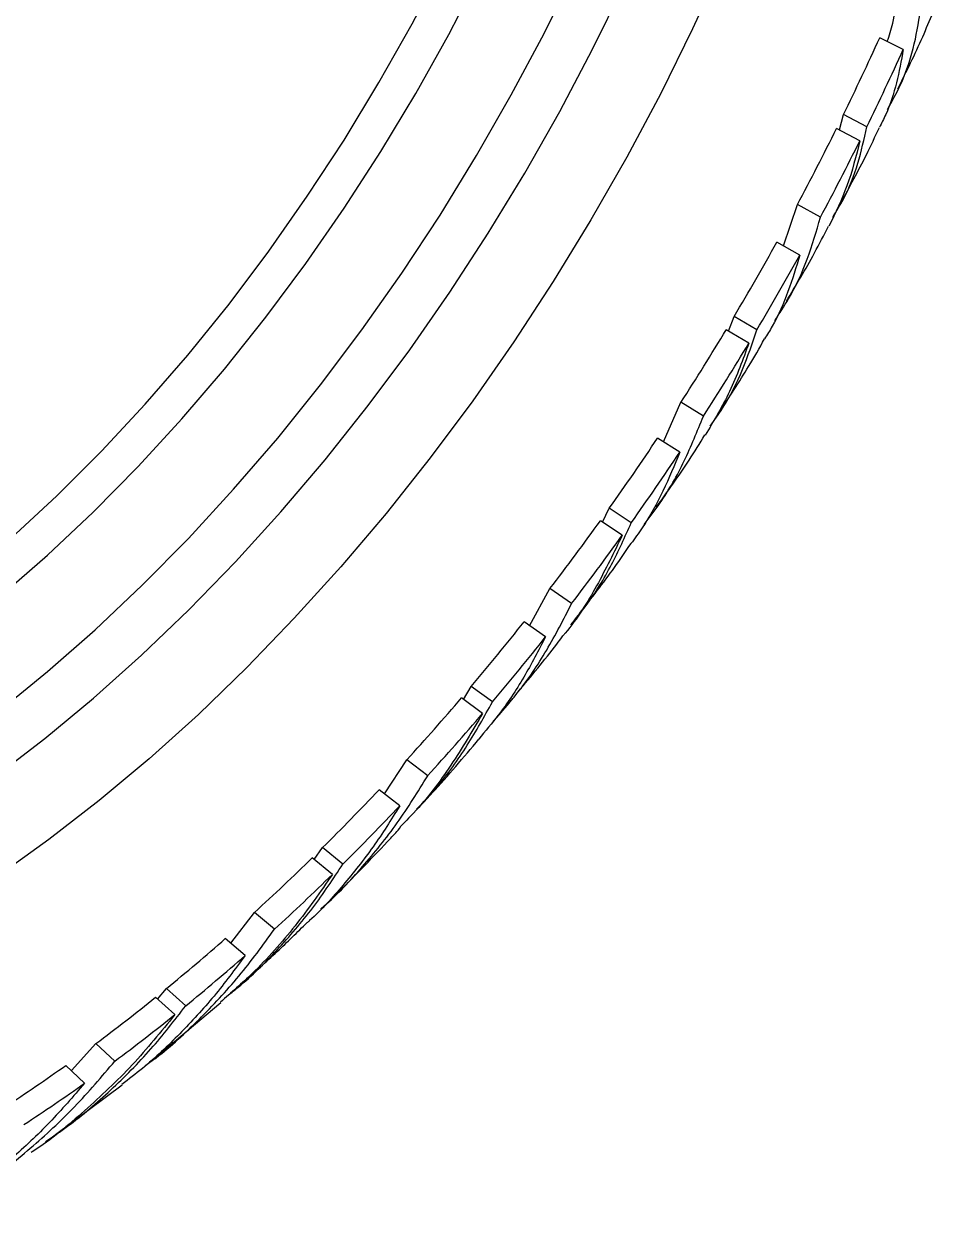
# Model space of a CAD drawing. Header units: millimetres. Extents: x 0 to 597, y 0 to 420.
# Drawn here: x 413.02 to 418.68, y 40.6 to 48.05 of the extents above; entities that cross this region are included whole.
import ezdxf

# ---------------------------------------------------------------- set-up
doc = ezdxf.new("R2010")
doc.units = ezdxf.units.MM

msp = doc.modelspace()

# ---------------------------------------------------------------- linework, layer by layer
at = {"color": 7, "linetype": 'Continuous', "lineweight": 25}
for p, q in [((418.4937, 47.8951), (418.3471, 47.9681)), ((418.0962, 47.3936), (418.1212, 47.4891)), ((418.2665, 47.4133), (418.1212, 47.4891)), ((418.2236, 47.3265), (418.0786, 47.4028)), ((417.7491, 46.6723), (417.8346, 46.93)), ((417.9781, 46.8509), (417.8346, 46.93)), ((417.8498, 46.6156), (417.707, 46.696)), ((417.4066, 46.1419), (417.4413, 46.2336)), ((417.5825, 46.1505), (417.4413, 46.2336)), ((417.5327, 46.0672), (417.3917, 46.1508)), ((417.0015, 45.4528), (417.11, 45.6987)), ((417.2493, 45.6124), (417.11, 45.6987)), ((417.1028, 45.3887), (416.9644, 45.4763)), ((416.6218, 44.9529), (416.664, 45.0397)), ((416.8007, 44.9495), (416.664, 45.0397)), ((416.7447, 44.8712), (416.6083, 44.9618)), ((416.1681, 44.3085), (416.2945, 44.5392)), ((416.429, 44.4462), (416.2945, 44.5392)), ((416.2672, 44.2386), (416.1336, 44.3328)), ((415.7565, 43.8496), (415.8044, 43.9304)), ((415.9361, 43.8338), (415.8044, 43.9304)), ((415.8751, 43.762), (415.7438, 43.859)), ((416.0298, 43.8146), (416.0625, 43.855)), ((415.2643, 43.2616), (415.4039, 43.4742)), ((415.5333, 43.375), (415.4039, 43.4742)), ((415.3592, 43.1874), (415.2309, 43.2878)), ((414.8275, 42.8537), (414.8793, 42.9274)), ((415.0056, 42.8249), (414.8793, 42.9274)), ((414.9408, 42.7611), (414.8149, 42.864)), ((414.3075, 42.3326), (414.4556, 42.5244)), ((414.5794, 42.4196), (414.4556, 42.5244)), ((414.3966, 42.2558), (414.2738, 42.3615)), ((413.8526, 41.9844), (413.9067, 42.0502)), ((414.0273, 41.9426), (413.9067, 42.0502)), ((413.8391, 41.6221), (414.2461, 41.9629)), ((413.96, 41.888), (413.8398, 41.9959)), ((413.3158, 41.5393), (413.468, 41.7082)), ((413.5861, 41.5986), (413.468, 41.7082)), ((413.398, 41.4617), (413.2811, 41.5721)), ((413.2164, 41.1421), (413.6308, 41.4518))]:
    msp.add_line(p, q, dxfattribs=at)
at = {"color": 7, "linetype": 'Continuous', "lineweight": 25, "flags": 128}
for points in [[(417.3681, 48.4287), (417.1827, 48.023), (416.9842, 47.6213), (416.773, 47.2245), (416.5497, 46.8338), (416.315, 46.4503), (416.0695, 46.0748), (415.8137, 45.7086), (415.5485, 45.3525), (415.2746, 45.0075), (414.9926, 44.6745), (414.7033, 44.3544), (414.4075, 44.0482), (414.1061, 43.7566), (413.7997, 43.4804), (413.4894, 43.2204), (413.1757, 42.9772), (412.8598, 42.7515)], [(412.8655, 43.7781), (413.1667, 44.0228), (413.4642, 44.2838), (413.757, 44.5606), (414.0445, 44.8522), (414.3257, 45.1578), (414.5998, 45.4766), (414.866, 45.8076), (415.1237, 46.1499), (415.372, 46.5024), (415.6101, 46.8642), (415.8376, 47.2343), (416.0536, 47.6115), (416.2575, 47.9947), (416.4488, 48.383)], [(412.8785, 44.4959), (413.1674, 44.7477), (413.4518, 45.0155), (413.7307, 45.2984), (414.0033, 45.5954), (414.2686, 45.9057), (414.5259, 46.2283), (414.7743, 46.5622), (415.0131, 46.9063), (415.2415, 47.2595), (415.4588, 47.6208), (415.6643, 47.9889), (415.8573, 48.3628)], [(412.941, 44.853), (413.2246, 45.1158), (413.5029, 45.3938), (413.7749, 45.6863), (414.0399, 45.9922), (414.297, 46.3106), (414.5453, 46.6405), (414.7841, 46.9809), (415.0126, 47.3305), (415.2301, 47.6884), (415.4358, 48.0533), (415.6292, 48.4241)], [(412.8426, 43.3725), (413.1493, 43.6066), (413.453, 43.8577), (413.7527, 44.125), (414.0476, 44.4079), (414.337, 44.7056), (414.6199, 45.0171), (414.8955, 45.3416), (415.1632, 45.6782), (415.4221, 46.0259), (415.6715, 46.3838), (415.9107, 46.7508), (416.1389, 47.1259), (416.3557, 47.508), (416.5603, 47.8961), (416.7521, 48.289)]]:
    msp.add_lwpolyline(points, dxfattribs=at)
at = {"color": 7, "linetype": 'Continuous', "lineweight": 25}
for centre, radius, start, end in [((402.5148, 55.1419), 17.3818, 333.87842, 335.62438), ((402.5992, 55.0963), 17.4497, 333.8773, 335.62667), ((402.2968, 55.2493), 17.6248, 331.83433, 333.56418), ((402.3567, 55.2153), 17.7198, 331.83358, 333.56419), ((402.1997, 55.3017), 17.7351, 329.24925, 330.97212), ((402.2808, 55.2548), 17.8054, 329.24819, 330.97432), ((402.251, 55.2702), 17.675, 327.21204, 328.93887), ((402.3113, 55.2354), 17.7693, 327.21061, 328.93826), ((402.4783, 55.1203), 17.4027, 324.60155, 326.34652), ((402.5233, 55.095), 17.5149, 324.6024, 326.34634), ((402.7741, 54.9082), 17.0386, 322.51485, 324.28492), ((402.8224, 54.8811), 17.1472, 322.51538, 324.28454), ((403.2316, 54.5511), 16.4583, 319.81086, 321.62089), ((403.3185, 54.493), 16.5174, 319.80911, 321.62322), ((403.676, 54.1747), 15.8759, 317.62274, 319.47575), ((403.7737, 54.1055), 15.9195, 317.61981, 319.47855), ((404.3811, 53.521), 14.9144, 314.74089, 316.67515), ((404.4548, 53.4718), 14.9891, 314.74024, 316.6761), ((404.9521, 52.9397), 14.0995, 312.37924, 314.38834), ((404.993, 52.9248), 14.2218, 312.38154, 314.38498), ((405.6598, 52.1474), 13.037, 309.24035, 311.356), ((405.7321, 52.0992), 13.1136, 309.2394, 311.35499), ((406.2226, 51.4529), 12.1432, 306.63182, 308.84994), ((406.298, 51.401), 12.2148, 306.63069, 308.84866), ((406.9112, 50.5053), 10.9716, 303.11652, 305.49074), ((406.982, 50.4606), 11.052, 303.11723, 305.48796)]:
    msp.add_arc(centre, radius, start, end, dxfattribs=at)
for points, knots in [([(418.394, 47.9448), (418.3974, 47.9539), (418.4283, 48.038), (418.442, 48.1285), (418.4541, 48.2092)], [0, 0, 0, 0, 0.109089, 1, 1, 1, 1]), ([(418.3951, 47.5211), (418.4233, 47.5717), (418.4909, 47.6928), (418.5617, 47.8979), (418.5881, 48.0577), (418.6013, 48.1376)], [0, 0, 0, 0, 0.2639638, 0.6319901, 1, 1, 1, 1]), ([(418.46, 47.6497), (418.5133, 47.7573), (418.5914, 47.9148), (418.6581, 48.0752), (418.6792, 48.126)], [0, 0, 0, 0, 0.683373, 1, 1, 1, 1]), ([(418.4937, 47.8951), (418.4812, 47.8254), (418.4561, 47.686), (418.404, 47.5251), (418.3588, 47.4364), (418.3455, 47.4102)], [0, 0, 0, 0, 0.4134918, 0.826937, 1, 1, 1, 1]), ([(418.0558, 46.8509), (418.0784, 46.888), (418.1431, 46.9946), (418.2158, 47.1814), (418.2498, 47.3371), (418.2665, 47.4133)], [0, 0, 0, 0, 0.214086, 0.615264, 1, 1, 1, 1]), ([(418.1049, 46.9405), (418.1595, 47.0397), (418.2446, 47.1943), (418.3189, 47.3531), (418.3456, 47.4101)], [0, 0, 0, 0, 0.641407, 1, 1, 1, 1]), ([(418.2236, 47.3265), (418.2, 47.2318), (418.154, 47.0472), (418.0713, 46.8777), (418.031, 46.7951)], [0, 0, 0, 0, 0.5132163, 1, 1, 1, 1]), ([(417.6934, 46.2063), (417.7233, 46.2516), (417.8038, 46.3732), (417.9016, 46.5875), (417.9526, 46.7631), (417.9781, 46.8509)], [0, 0, 0, 0, 0.228144, 0.614087, 1, 1, 1, 1]), ([(417.7668, 46.3279), (417.8264, 46.4273), (417.9186, 46.581), (418.0003, 46.7399), (418.0292, 46.7961)], [0, 0, 0, 0, 0.646837, 1, 1, 1, 1]), ([(417.8498, 46.6156), (417.8267, 46.5391), (417.7804, 46.3863), (417.7046, 46.2133), (417.6468, 46.1196), (417.6308, 46.0936)], [0, 0, 0, 0, 0.419775, 0.83953, 1, 1, 1, 1]), ([(417.2925, 45.5511), (417.3186, 45.5877), (417.3977, 45.6989), (417.4971, 45.898), (417.5545, 46.0675), (417.5825, 46.1505)], [0, 0, 0, 0, 0.199903, 0.608321, 1, 1, 1, 1]), ([(417.5327, 46.0672), (417.4956, 45.9654), (417.4229, 45.7657), (417.3144, 45.5839), (417.2612, 45.4947)], [0, 0, 0, 0, 0.509504, 1, 1, 1, 1]), ([(417.3488, 45.6376), (417.4109, 45.7317), (417.5093, 45.8807), (417.5981, 46.0363), (417.6308, 46.0937)], [0, 0, 0, 0, 0.631225, 1, 1, 1, 1]), ([(416.8801, 44.9382), (416.914, 44.9825), (417.0098, 45.1072), (417.1359, 45.3311), (417.2115, 45.5186), (417.2493, 45.6124)], [0, 0, 0, 0, 0.215619, 0.607823, 1, 1, 1, 1]), ([(416.9556, 45.0443), (417.0252, 45.1414), (417.1306, 45.2886), (417.2267, 45.4433), (417.2593, 45.4959)], [0, 0, 0, 0, 0.660279, 1, 1, 1, 1]), ([(417.1028, 45.3887), (417.0691, 45.3073), (417.0018, 45.1446), (416.8979, 44.9556), (416.8225, 44.8518), (416.7989, 44.8192)], [0, 0, 0, 0, 0.4070312, 0.8140157, 1, 1, 1, 1]), ([(416.4242, 44.3146), (416.4564, 44.3539), (416.5526, 44.4711), (416.6808, 44.682), (416.7613, 44.8616), (416.8007, 44.9495)], [0, 0, 0, 0, 0.204851, 0.610742, 1, 1, 1, 1]), ([(416.7447, 44.8712), (416.6933, 44.7655), (416.5901, 44.5535), (416.4615, 44.3467), (416.3797, 44.2506), (416.3749, 44.2449)], [0, 0, 0, 0, 0.483276, 0.969373, 1, 1, 1, 1]), ([(416.4783, 44.3852), (416.5522, 44.4792), (416.6629, 44.6199), (416.7652, 44.7694), (416.7991, 44.8191)], [0, 0, 0, 0, 0.668223, 1, 1, 1, 1]), ([(415.942, 43.714), (415.9921, 43.7706), (416.115, 43.9095), (416.2798, 44.1532), (416.3793, 44.3485), (416.429, 44.4462)], [0, 0, 0, 0, 0.256087, 0.628049, 1, 1, 1, 1]), ([(416.2672, 44.2386), (416.2233, 44.154), (416.1354, 43.9848), (415.9949, 43.7732), (415.8922, 43.6516), (415.851, 43.6028)], [0, 0, 0, 0, 0.374466, 0.748893, 1, 1, 1, 1]), ([(416.0967, 43.8973), (416.1782, 43.9946), (416.2731, 44.108), (416.3623, 44.2279), (416.3749, 44.2449)], [0, 0, 0, 0, 0.858081, 1, 1, 1, 1]), ([(415.4647, 43.1667), (415.5068, 43.2115), (415.6231, 43.3354), (415.7828, 43.5572), (415.8857, 43.7429), (415.9361, 43.8338)], [0, 0, 0, 0, 0.224368, 0.620299, 1, 1, 1, 1]), ([(415.8751, 43.762), (415.8112, 43.6538), (415.6831, 43.4368), (415.5077, 43.2031), (415.3906, 43.0847), (415.3625, 43.0562)], [0, 0, 0, 0, 0.4303975, 0.8633184, 1, 1, 1, 1]), ([(415.4864, 43.1862), (415.5116, 43.2132), (415.6366, 43.3475), (415.7564, 43.4889), (415.8521, 43.6018)], [0, 0, 0, 0, 0.201563, 1, 1, 1, 1]), ([(414.8686, 42.5477), (414.8746, 42.5527), (414.9693, 42.631), (415.1301, 42.8079), (415.3505, 43.076), (415.4723, 43.2753), (415.5333, 43.375)], [0, 0, 0, 0, 0.021812, 0.343613, 0.671816, 1, 1, 1, 1]), ([(415.3592, 43.1874), (415.3057, 43.1013), (415.1985, 42.9291), (415.0082, 42.693), (414.8701, 42.5364), (414.7893, 42.465), (414.7847, 42.4609)], [0, 0, 0, 0, 0.3266207, 0.6532181, 0.9801534, 1, 1, 1, 1]), ([(414.9785, 42.6511), (415.0877, 42.7612), (415.2181, 42.8927), (415.3445, 43.0313), (415.365, 43.0538)], [0, 0, 0, 0, 0.837503, 1, 1, 1, 1]), ([(414.2934, 42.0108), (414.3136, 42.0264), (414.4231, 42.1109), (414.6003, 42.2908), (414.8213, 42.5447), (414.945, 42.7328), (415.0056, 42.8249)], [0, 0, 0, 0, 0.069861, 0.379597, 0.696276, 1, 1, 1, 1]), ([(414.9408, 42.7611), (414.8652, 42.6528), (414.7134, 42.4356), (414.4781, 42.1706), (414.3108, 42.0245), (414.2436, 41.9658)], [0, 0, 0, 0, 0.372877, 0.747945, 1, 1, 1, 1]), ([(413.7796, 41.5736), (413.8007, 41.5887), (413.9193, 41.6738), (414.1142, 41.8579), (414.3641, 42.1222), (414.5076, 42.3204), (414.5794, 42.4196)], [0, 0, 0, 0, 0.066239, 0.373419, 0.686715, 1, 1, 1, 1]), ([(414.3871, 42.0912), (414.4572, 42.1534), (414.5913, 42.2722), (414.7216, 42.4007), (414.7838, 42.4619)], [0, 0, 0, 0, 0.523184, 1, 1, 1, 1]), ([(414.3966, 42.2558), (414.3337, 42.1703), (414.2078, 41.9995), (413.9923, 41.7663), (413.8001, 41.5828), (413.6726, 41.486), (413.6296, 41.4533)], [0, 0, 0, 0, 0.284892, 0.569758, 0.85493, 1, 1, 1, 1]), ([(413.96, 41.888), (413.8737, 41.7817), (413.7005, 41.5685), (413.4007, 41.2882), (413.1883, 41.1075), (413.0691, 41.0325), (413.0657, 41.0304)], [0, 0, 0, 0, 0.329421, 0.660775, 0.990375, 1, 1, 1, 1]), ([(413.1552, 41.0992), (413.2011, 41.1298), (413.3446, 41.2256), (413.5648, 41.4173), (413.8131, 41.6658), (413.9569, 41.8517), (414.0273, 41.9426)], [0, 0, 0, 0, 0.135376, 0.42329, 0.717669, 1, 1, 1, 1]), ([(412.6268, 40.7405), (412.674, 40.7695), (412.8267, 40.8633), (413.0644, 41.055), (413.3409, 41.3095), (413.5043, 41.5022), (413.5861, 41.5986)], [0, 0, 0, 0, 0.128521, 0.415212, 0.707615, 1, 1, 1, 1]), ([(413.398, 41.4617), (413.3266, 41.3789), (413.1838, 41.2131), (412.945, 40.9888), (412.691, 40.7818), (412.5079, 40.6627), (412.4164, 40.6032)], [0, 0, 0, 0, 0.249916, 0.49982, 0.749987, 1, 1, 1, 1])]:
    msp.add_open_spline(points, degree=3, knots=knots, dxfattribs=at)

doc.saveas('drawing.dxf')
